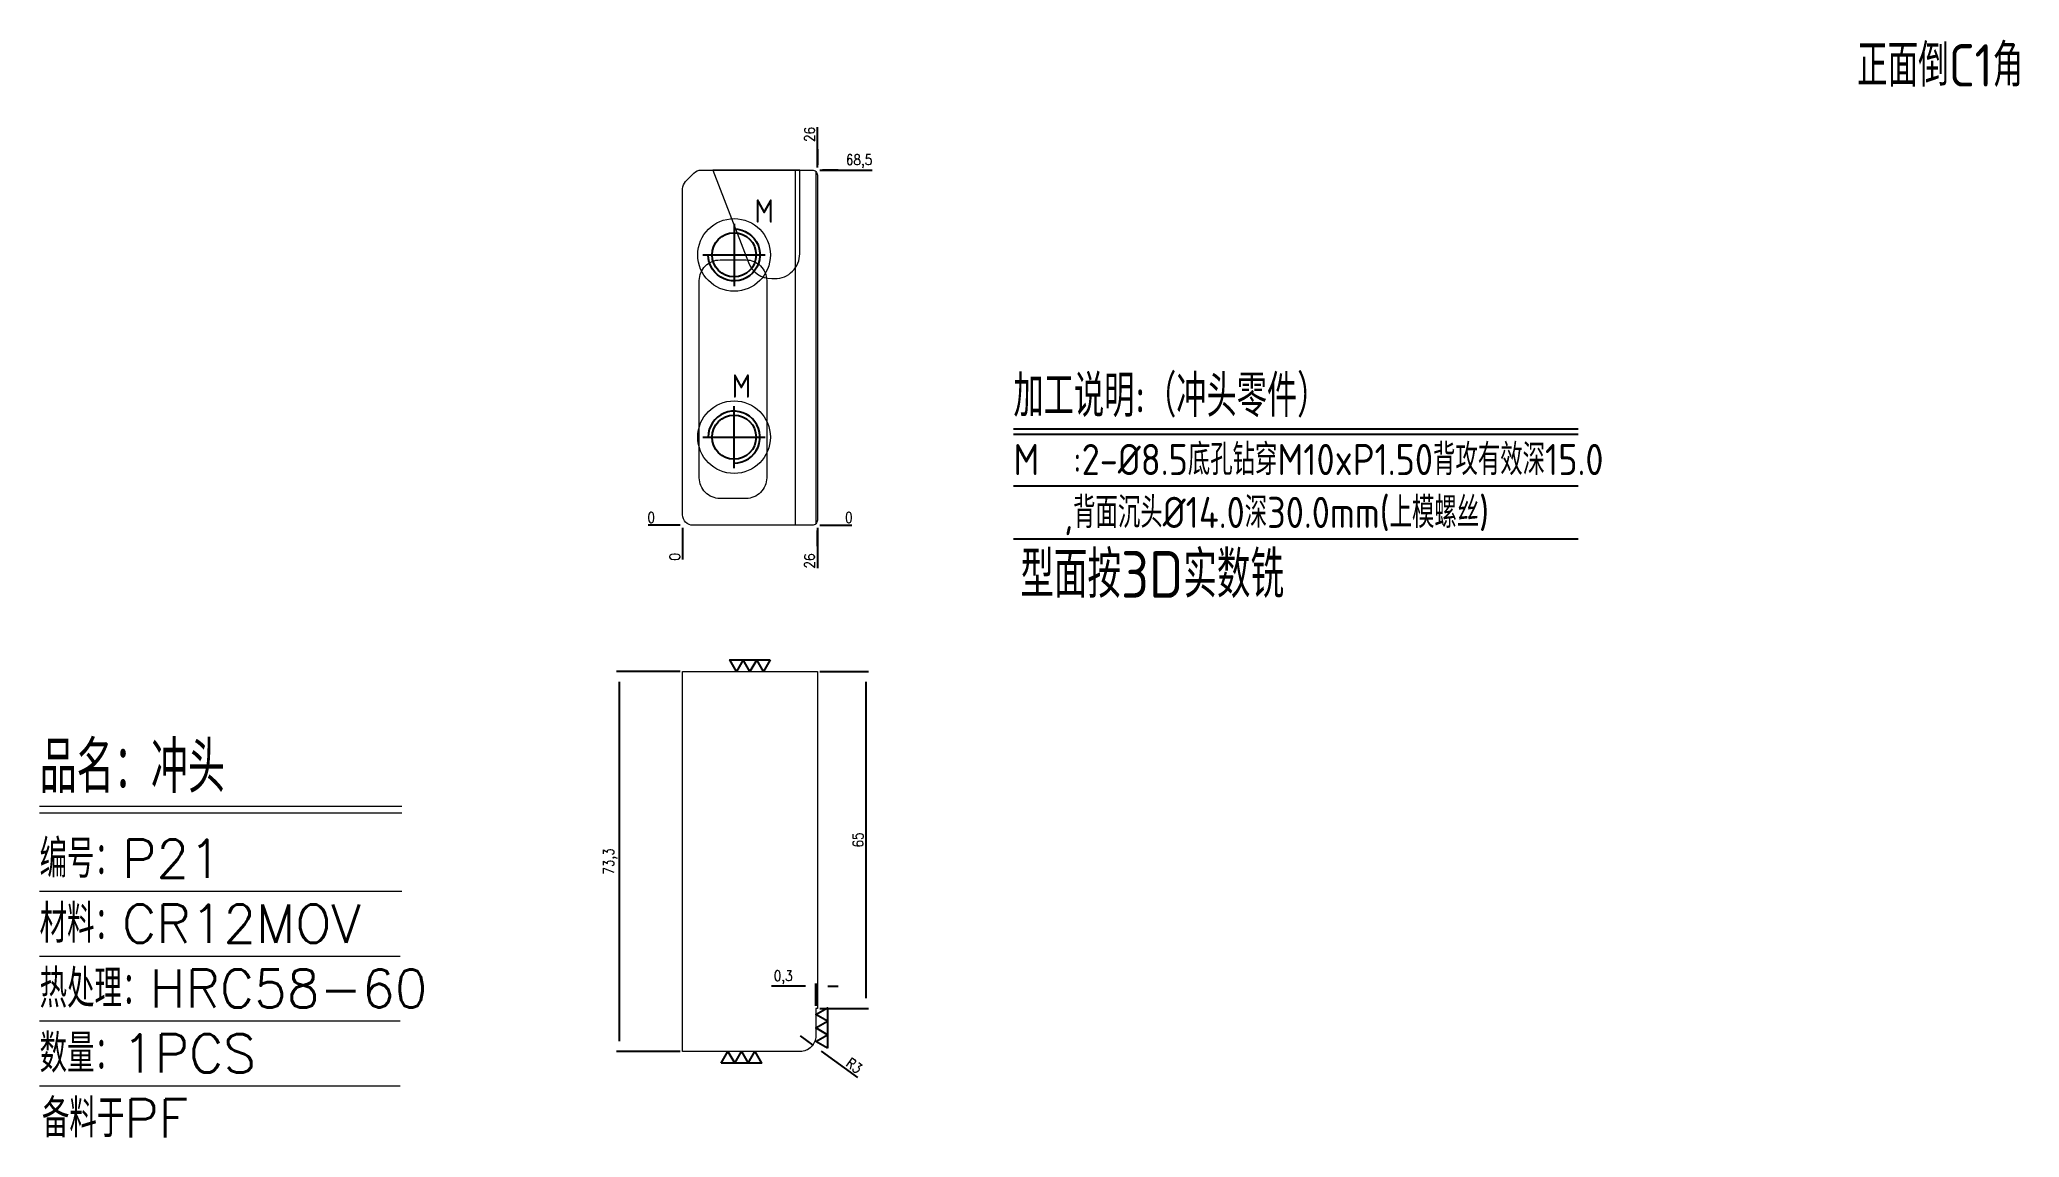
# Model space of a CAD drawing. Header units: millimetres. Extents: x 115365 to 115747, y 10977 to 11189.
import ezdxf
from ezdxf.enums import TextEntityAlignment as Align

# ---------------------------------------------------------------- set-up
doc = ezdxf.new("R2010")
doc.units = ezdxf.units.MM
doc.linetypes.add('CENTER', pattern=[0])
doc.linetypes.add('HIDDEN', pattern=[0])
for name, color, linetype in [('DIM', 4, 'Continuous'), ('PUNCH', 2, 'Continuous'), ('TEXT', 4, 'Continuous')]:
    doc.layers.add(name, color=color, linetype=linetype)
doc.styles.add('chinesef_fs', font='simplex.shx', dxfattribs={"bigfont": 'gbcbig.shx'})
doc.styles.add('gbenor', font='gbenor.shx', dxfattribs={"bigfont": 'gbcbig.shx'})
doc.styles.get("Standard").update_dxf_attribs({"font": 'txt.shx', "width": 0.85, "bigfont": 'ctxt.shx'})
doc.dimstyles.new('T-2-WX', dxfattribs={"dimtxt": 2, "dimasz": 2, "dimexe": 0.5, "dimexo": 0.5, "dimgap": 0.5, "dimtad": 1, "dimtxsty": 'Standard', "dimblk": 'OPEN30', "dimcen": 0, "dimazin": 3, "dimtfac": 1, "dimtmove": 0, "dimatfit": 3, "dimldrblk": 'OPEN30', "dimlwd": -1, "dimlwe": -1})

# ---------------------------------------------------------------- blocks, each defined once
blk = doc.blocks.new('*D7579')
at = {"layer": 'Defpoints', "color": 0}
for p in [(115488.89, 11094.86), (115514.89, 11094.86), (115519.89, 11094.86)]:
    blk.add_point(p, dxfattribs=at)
at = {"layer": 'DIM', "color": 0}
blk.add_line((115515.39, 11094.86), (115521.53, 11094.86), dxfattribs=at)
at = {"layer": 'DIM', "color": 0, "insert": (115520.96, 11096.36), "char_height": 2, "attachment_point": 5}
blk.add_mtext('0', dxfattribs=at)
blk = doc.blocks.new('_Open30')
blk = doc.blocks.new('*D7580')
at = {"layer": 'Defpoints', "color": 0}
for p in [(115514.89, 11163.36), (115519.89, 11163.36), (115488.89, 11094.86)]:
    blk.add_point(p, dxfattribs=at)
at = {"layer": 'DIM', "color": 0}
for p, q in [((115515.39, 11163.36), (115518.89, 11163.36)), ((115518.89, 11163.36), (115515.89, 11163.36)), ((115515.89, 11163.36), (115525.49, 11163.36))]:
    blk.add_line(p, q, dxfattribs=at)
at = {"layer": 'DIM', "color": 0, "insert": (115522.94, 11165.05), "char_height": 2, "attachment_point": 5}
blk.add_mtext('68,5', dxfattribs=at)
blk = doc.blocks.new('*D7581')
at = {"layer": 'Defpoints', "color": 0}
for p in [(115483.89, 11094.86), (115488.89, 11094.86), (115488.89, 11094.86)]:
    blk.add_point(p, dxfattribs=at)
at = {"layer": 'DIM', "color": 0}
blk.add_line((115488.39, 11094.86), (115482.26, 11094.86), dxfattribs=at)
at = {"layer": 'DIM', "color": 0, "insert": (115482.83, 11096.36), "char_height": 2, "attachment_point": 5}
blk.add_mtext('0', dxfattribs=at)
blk = doc.blocks.new('*D7582')
at = {"layer": 'Defpoints', "color": 0}
for p in [(115488.89, 11094.86), (115514.89, 11094.86), (115514.89, 11089.86)]:
    blk.add_point(p, dxfattribs=at)
at = {"layer": 'DIM', "color": 0}
for p, q in [((115514.89, 11094.36), (115514.89, 11090.86)), ((115514.89, 11090.86), (115514.89, 11093.86)), ((115514.89, 11093.86), (115514.89, 11086.61))]:
    blk.add_line(p, q, dxfattribs=at)
at = {"layer": 'DIM', "color": 0, "insert": (115513.39, 11087.98), "char_height": 2, "attachment_point": 5, "rotation": 90}
blk.add_mtext('26', dxfattribs=at)
blk = doc.blocks.new('*D7583')
at = {"layer": 'Defpoints', "color": 0}
for p in [(115488.89, 11094.86), (115488.89, 11094.86), (115488.89, 11089.86)]:
    blk.add_point(p, dxfattribs=at)
at = {"layer": 'DIM', "color": 0}
blk.add_line((115488.89, 11094.36), (115488.89, 11088.23), dxfattribs=at)
at = {"layer": 'DIM', "color": 0, "insert": (115487.39, 11088.79), "char_height": 2, "attachment_point": 5, "rotation": 90}
blk.add_mtext('0', dxfattribs=at)
blk = doc.blocks.new('*D7584')
at = {"layer": 'Defpoints', "color": 0}
for p in [(115514.89, 11168.36), (115514.89, 11163.36), (115488.89, 11094.86)]:
    blk.add_point(p, dxfattribs=at)
at = {"layer": 'DIM', "color": 0}
for p, q in [((115514.89, 11164.36), (115514.89, 11171.61)), ((115514.89, 11163.86), (115514.89, 11167.36)), ((115514.89, 11167.36), (115514.89, 11164.36))]:
    blk.add_line(p, q, dxfattribs=at)
at = {"layer": 'DIM', "color": 0, "insert": (115513.39, 11170.23), "char_height": 2, "attachment_point": 5, "rotation": 90}
blk.add_mtext('26', dxfattribs=at)
blk = doc.blocks.new('*D7585')
at = {"layer": 'Defpoints', "color": 0}
for p in [(115488.89, 11066.68), (115476.63, 10993.38), (115488.89, 10993.38)]:
    blk.add_point(p, dxfattribs=at)
at = {"layer": 'DIM', "color": 0}
for p, q in [((115488.39, 11066.68), (115476.13, 11066.68)), ((115476.63, 11064.68), (115476.63, 10995.38)), ((115488.39, 10993.38), (115476.13, 10993.38))]:
    blk.add_line(p, q, dxfattribs=at)
at = {"layer": 'DIM', "color": 0, "insert": (115474.94, 11030.03), "char_height": 2, "attachment_point": 5, "rotation": 90}
blk.add_mtext('73,3', dxfattribs=at)
blk = doc.blocks.new('*D7586')
at = {"layer": 'Defpoints', "color": 0}
for p in [(115514.89, 11066.68), (115514.89, 11001.68), (115524.23, 11001.68)]:
    blk.add_point(p, dxfattribs=at)
at = {"layer": 'DIM', "color": 0}
for p, q in [((115515.39, 11066.68), (115524.73, 11066.68)), ((115524.23, 11064.68), (115524.23, 11003.68)), ((115515.39, 11001.68), (115524.73, 11001.68))]:
    blk.add_line(p, q, dxfattribs=at)
at = {"layer": 'DIM', "color": 0, "insert": (115522.73, 11034.18), "char_height": 2, "attachment_point": 5, "rotation": 90}
blk.add_mtext('65', dxfattribs=at)
blk = doc.blocks.new('*D7587')
at = {"layer": 'Defpoints', "color": 0}
for p in [(115514.59, 11005.99), (115514.59, 11001.68), (115514.89, 11001.68)]:
    blk.add_point(p, dxfattribs=at)
at = {"layer": 'DIM', "color": 0}
for p, q in [((115512.59, 11005.99), (115506.03, 11005.99)), ((115514.59, 11002.18), (115514.59, 11006.49)), ((115514.89, 11005.99), (115514.59, 11005.99)), ((115514.89, 11002.18), (115514.89, 11006.49)), ((115516.89, 11005.99), (115518.89, 11005.99))]:
    blk.add_line(p, q, dxfattribs=at)
at = {"layer": 'DIM', "color": 0, "insert": (115508.31, 11007.68), "char_height": 2, "attachment_point": 5}
blk.add_mtext('0,3', dxfattribs=at)
blk = doc.blocks.new('*D7588')
at = {"layer": 'Defpoints', "color": 0}
for p in [(115511.59, 10996.38), (115514.02, 10994.61)]:
    blk.add_point(p, dxfattribs=at)
at = {"layer": 'DIM', "color": 0}
for p, q in [((115511.59, 10996.38), (115514.02, 10994.61)), ((115515.63, 10993.44), (115522.61, 10988.34))]:
    blk.add_line(p, q, dxfattribs=at)
at = {"layer": 'DIM', "color": 0, "insert": (115521.98, 10990.66), "char_height": 2, "attachment_point": 5, "rotation": 323.8833}
blk.add_mtext('R3', dxfattribs=at)

msp = doc.modelspace()

# ---------------------------------------------------------------- linework, layer by layer
at = {"layer": 'DIM', "color": 8}
for p, q in [((115552.724, 11113.451), (115661.643, 11113.451)), ((115552.724, 11112.401), (115661.643, 11112.401)), ((115552.724, 11102.441), (115661.643, 11102.441)), ((115552.724, 11092.241), (115661.643, 11092.241))]:
    msp.add_line(p, q, dxfattribs=at)
at = {"layer": 'DIM', "color": 4, "linetype": 'Continuous', "lineweight": 13}
for p, q in [((115364.837, 11040.68), (115434.736, 11040.68)), ((115364.837, 11039.391), (115434.736, 11039.391)), ((115364.837, 11024.301), (115434.736, 11024.301)), ((115364.837, 11011.787), (115434.432, 11011.787)), ((115364.837, 10999.272), (115434.432, 10999.272)), ((115364.837, 10986.758), (115434.432, 10986.758))]:
    msp.add_line(p, q, dxfattribs=at)
at = {"layer": 'PUNCH', "linetype": 'HIDDEN', "lineweight": 15, "ltscale": 5}
for p, q in [((115510.592, 11163.358), (115510.592, 11094.859)), ((115514.592, 11163.072), (115514.592, 11095.145))]:
    msp.add_line(p, q, dxfattribs=at)
at = {"layer": 'PUNCH', "linetype": 'Continuous', "lineweight": 15}
for points in [[(115514.892, 11162.358), (115514.892, 11095.859, -0.4142136), (115513.892, 11094.859), (115490.892, 11094.859, -0.4142136), (115488.892, 11096.859), (115488.892, 11159.755, -0.1989124), (115489.478, 11161.169), (115491.081, 11162.772, -0.1989124), (115492.495, 11163.358), (115513.892, 11163.358, -0.4142136)], [(115488.892, 10993.383), (115488.892, 11066.683), (115514.892, 11066.683), (115514.892, 11001.683), (115514.592, 11001.683), (115514.592, 10996.383, -0.4142136), (115511.592, 10993.383)]]:
    msp.add_lwpolyline(points, format="xyb", close=True, dxfattribs=at)
at = {"layer": 'PUNCH', "linetype": 'HIDDEN', "lineweight": 15, "ltscale": 5}
for points in [[(115494.74, 11163.358), (115501.603, 11145.507, 0.3103563), (115506.084, 11142.429), (115506.691, 11142.429, 0.4142136), (115511.491, 11147.229), (115511.491, 11162.669), (115511.491, 11163.358)], [(115496.112, 11100.031, -0.4142136), (115492.112, 11104.031), (115492.112, 11142.032, -0.4142136), (115496.112, 11146.032), (115501.112, 11146.032, -0.4142136), (115505.112, 11142.032), (115505.112, 11104.031, -0.4142136), (115501.112, 11100.031)]]:
    msp.add_lwpolyline(points, format="xyb", close=True, dxfattribs=at)
at = {"layer": 'PUNCH'}
for points in [[(115498.822, 11151.998, -2.4142136), (115493.822, 11146.998)], [(115498.822, 11106.859, 2.4142136), (115493.822, 11111.859)]]:
    msp.add_lwpolyline(points, format="xyb", dxfattribs=at)
at = {"layer": 'PUNCH', "linetype": 'CENTER'}
for points in [[(115498.822, 11152.998), (115498.822, 11140.998)], [(115492.822, 11146.998), (115504.822, 11146.998)], [(115498.822, 11105.859), (115498.822, 11117.859)], [(115492.822, 11111.859), (115504.822, 11111.859)]]:
    msp.add_lwpolyline(points, dxfattribs=at)
at = {"layer": 'PUNCH', "linetype": 'HIDDEN', "lineweight": 15, "ltscale": 3}
for centre in [(115498.822, 11146.998), (115498.822, 11111.859)]:
    msp.add_circle(centre, 7, dxfattribs=at)
at = {"layer": 'PUNCH'}
for centre in [(115498.822, 11146.998), (115498.822, 11111.859)]:
    msp.add_circle(centre, 4.25, dxfattribs=at)
at = {"layer": 'TEXT'}
for points in [[(115505.79, 11068.933), (115504.491, 11066.683), (115503.191, 11068.933), (115501.892, 11066.683), (115500.593, 11068.933), (115499.294, 11066.683), (115497.995, 11068.933), (115505.79, 11068.933)], [(115516.842, 10994.022), (115514.592, 10995.321), (115516.842, 10996.62), (115514.592, 10997.919), (115516.842, 10999.219), (115514.592, 11000.518), (115516.842, 11001.817), (115516.842, 10994.022)], [(115496.345, 10991.133), (115497.644, 10993.383), (115498.943, 10991.133), (115500.242, 10993.383), (115501.541, 10991.133), (115502.841, 10993.383), (115504.14, 10991.133), (115496.345, 10991.133)]]:
    msp.add_lwpolyline(points, close=True, dxfattribs=at)

# ---------------------------------------------------------------- texts
at = {"layer": 'DIM', "color": 7, "style": 'gbenor'}
for p in [(115504.64, 11155.458), (115500.234, 11121.71)]:
    msp.add_text('M', height=4.5, dxfattribs=at).set_placement(p, align=Align.MIDDLE_CENTER)
at = {"layer": 'DIM', "color": 4, "style": 'gbenor'}
for s, height, p in [('加工说明:（冲头零件）', 8.1, (115552.724, 11115.761)), ('M  :2-%%C8.5底孔钻穿M10xP1.50背攻有效深15.0', 6, (115552.724, 11104.541)), ('   ,背面沉头%%C14.0深30.0mm(上模螺丝)', 6, (115552.724, 11094.341))]:
    msp.add_text(s, height=height, dxfattribs=at).set_placement(p)
at = {"layer": 'DIM', "color": 3, "linetype": 'Continuous', "lineweight": 13, "style": 'chinesef_fs'}
for s, height, p in [('品名：冲头', 9.9377, (115364.837, 11043.256)), ('编号：P21', 7.3613, (115364.837, 11026.877)), ('材料：CR12MOV', 7.3613, (115364.837, 11014.363)), ('热处理：HRC58-60', 7.36126, (115364.837, 11001.849)), ('数量：1PCS', 7.3613, (115364.837, 10989.335)), ('备料于PF', 7.3613, (115365.285, 10976.821))]:
    msp.add_text(s, height=height, dxfattribs=at).set_placement(p)
at = {"layer": 'TEXT', "color": 4, "lineweight": 18, "style": 'gbenor'}
msp.add_text('正面倒C1角', height=8.1761, dxfattribs=at).set_placement((115715.494, 11179.46))
at = {"layer": 'TEXT', "color": 4, "style": 'gbenor'}
msp.add_text('型面按3D实数铣', height=9, dxfattribs=at).set_placement((115554.037, 11080.881))

# ---------------------------------------------------------------- dimensions: what is measured, and where the dimension line sits
at = {"layer": 'DIM'}
for feature_location, offset, dtype, origin, picture, middle in [((115514.892, 11163.358), (0, 5), 1, (115488.892, 11094.859), '*D7584', (115513.392, 11170.234)), ((115514.892, 11163.358), (5, 0), 0, (115488.892, 11094.859), '*D7580', (115522.942, 11165.048)), ((115488.892454043, 11094.858955808), (-5, 0), 0, (115488.892454043, 11094.858955808), '*D7581', (115482.825787376, 11096.358955808)), ((115514.892454063, 11094.858955808), (5, 0), 0, (115488.892454043, 11094.858955808), '*D7579', (115520.959120729, 11096.358955808)), ((115488.892454043, 11094.858955808), (0, -5), 1, (115488.892454043, 11094.858955808), '*D7583', (115487.392454043, 11088.792289141)), ((115514.892, 11094.859), (0, -5), 1, (115488.892, 11094.859), '*D7582', (115513.392, 11087.983))]:
    dim = msp.add_ordinate_dim(feature_location=feature_location, offset=offset, dtype=dtype, origin=origin, dimstyle='T-2-WX', dxfattribs=at)
    dim.commit()
    dim.dimension.update_dxf_attribs({"geometry": picture, "text_midpoint": middle})
for base, p1, p2, picture, middle in [((115476.633, 10993.383), (115488.892, 11066.683), (115488.892, 10993.383), '*D7585', (115474.942, 11030.033)), ((115524.232, 11001.683), (115514.892, 11066.683), (115514.892, 11001.683), '*D7586', (115522.732, 11034.183))]:
    dim = msp.add_linear_dim(base=base, p1=p1, p2=p2, angle=90, dimstyle='T-2-WX', dxfattribs=at)
    dim.commit()
    dim.dimension.update_dxf_attribs({"geometry": picture, "text_midpoint": middle})
dim = msp.add_linear_dim(base=(115514.592, 11005.985), p1=(115514.892, 11001.683), p2=(115514.592, 11001.683), dimstyle='T-2-WX', dxfattribs=at)
dim.commit()
dim.dimension.update_dxf_attribs({"geometry": '*D7587', "text_midpoint": (115508.312, 11007.676)})
dim = msp.add_radius_dim(center=(115511.592, 10996.383), mpoint=(115514.016, 10994.615), dimstyle='T-2-WX', dxfattribs=at)
dim.commit()
dim.dimension.update_dxf_attribs({"geometry": '*D7588', "text_midpoint": (115521.098, 10989.447), "dimtype": 164})

doc.saveas('drawing.dxf')
